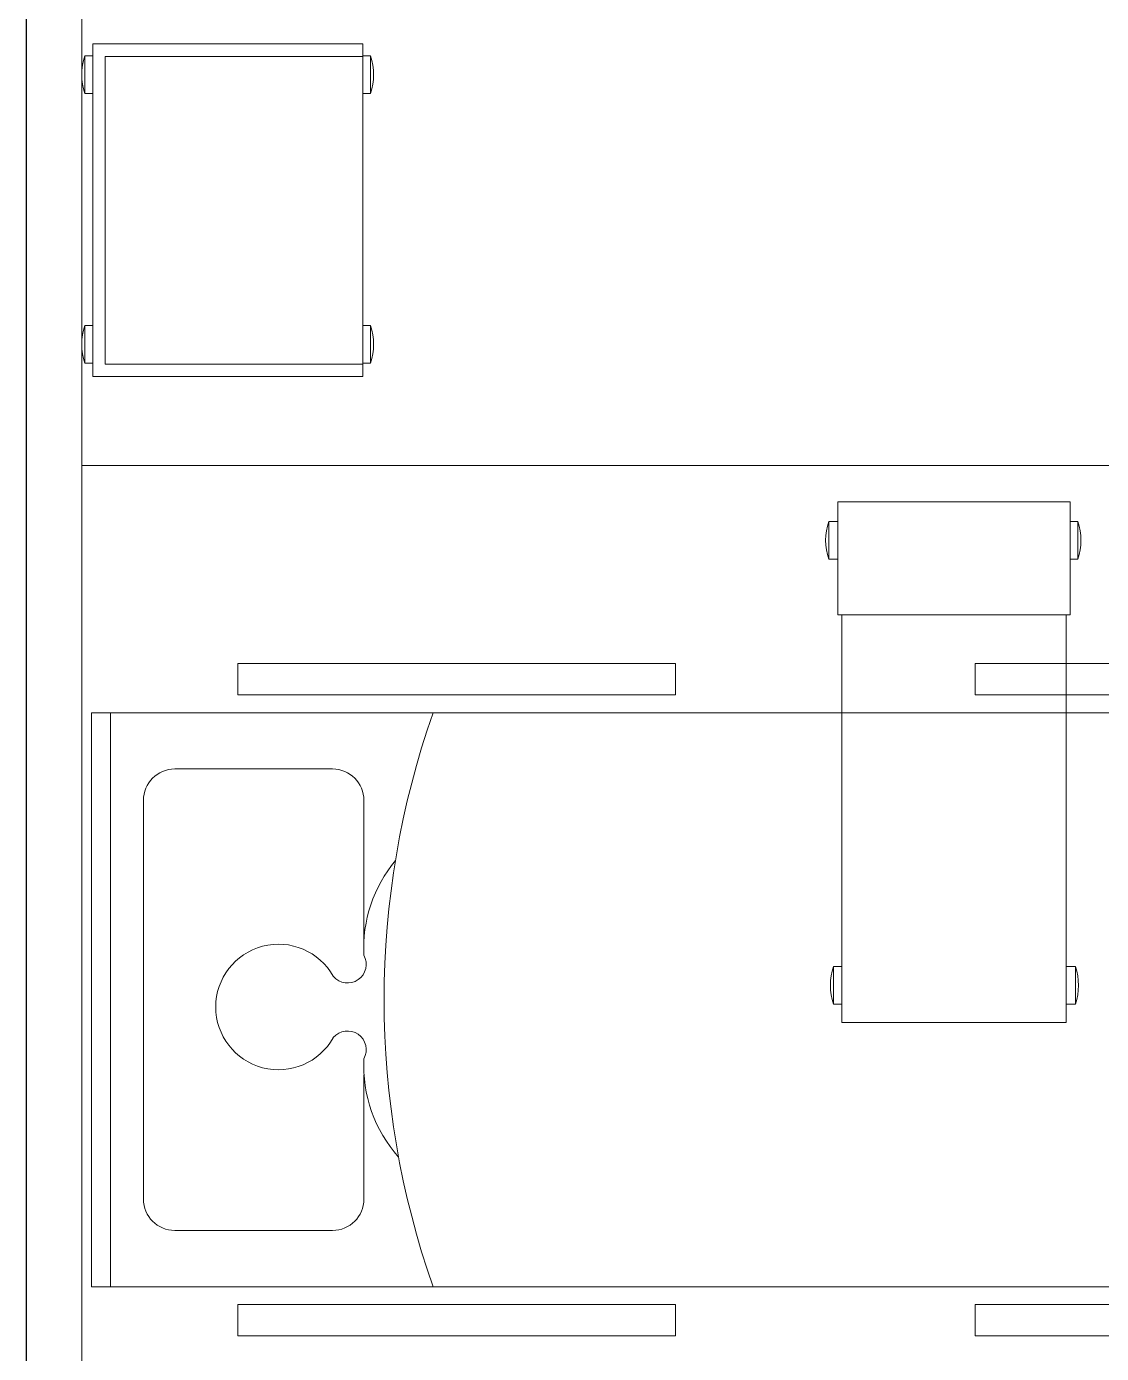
# Model space of a CAD drawing. Header units: metres. Extents: x -18745 to 220762, y -1579758 to -1356048.
# Drawn here: x 137163 to 138875, y -1439935 to -1437820 of the extents above; entities that cross this region are included whole.
import ezdxf

# ---------------------------------------------------------------- set-up
doc = ezdxf.new("R2010")
doc.units = ezdxf.units.M
doc.layers.get('0').update_dxf_attribs({"lineweight": 0})
doc.layers.add('A-100 - Copy$0$axes', color=8, linetype='Continuous')
for name, color, linetype, lineweight in [('A-100 - Copy$0$Medical Equipment and Furniture', 8, 'Continuous', 0), ('A-100 - Copy$0$Medical Equipment and Furniture1', 8, 'Continuous', 5), ('A-100 - Copy$0$Walls', 8, 'Continuous', 0)]:
    doc.layers.add(name, color=color, linetype=linetype, lineweight=lineweight)

# ---------------------------------------------------------------- blocks, each defined once
blk = doc.blocks.new('A-100 - Copy$0$HF10531-P')
at = {"layer": 'A-100 - Copy$0$Medical Equipment and Furniture1'}
for p, q in [((0.53, 0.43), (0, 0.43)), ((0, 0.43), (0, 0)), ((0.0791, 0.4424), (0.0191, 0.4424)), ((0.0191, 0.4424), (0.0191, 0.43)), ((0.0791, 0.4424), (0.0791, 0.43)), ((0.5086, 0.4424), (0.4486, 0.4424)), ((0.4486, 0.4424), (0.4486, 0.43)), ((0.5086, 0.4424), (0.5086, 0.43)), ((0.53, 0), (0.53, 0.43)), ((0.51, 0.41), (0.02, 0.41)), ((0.02, 0.41), (0.02, 0)), ((0.51, 0), (0.51, 0.41)), ((0, 0), (0.53, 0)), ((0.0191, -0.0124), (0.0191, 0)), ((0.0791, -0.0124), (0.0791, 0)), ((0.4486, -0.0124), (0.4486, 0)), ((0.5086, -0.0124), (0.5086, 0)), ((0.0791, -0.0124), (0.0191, -0.0124)), ((0.5086, -0.0124), (0.4486, -0.0124))]:
    blk.add_line(p, q, dxfattribs=at)
for points in [[(0.02, 0.41), (0.02, 0.41), (0.02, 0.41), (0.02, 0.41), (0.02, 0.41), (0.02, 0.41), (0.02, 0.41), (0.02, 0.41), (0.02, 0.41), (0.02, 0.41), (0.02, 0.41), (0.02, 0.41), (0.02, 0.41), (0.02, 0.41), (0.02, 0.41), (0.02, 0.41), (0.02, 0.41), (0.02, 0.41), (0.02, 0.41), (0.02, 0.41), (0.02, 0.41), (0.02, 0.41), (0.02, 0.41), (0.02, 0.41), (0.02, 0.41), (0.02, 0.41), (0.02, 0.41), (0.02, 0.41), (0.02, 0.41), (0.02, 0.41), (0.02, 0.41), (0.02, 0.41), (0.02, 0.41), (0.02, 0.41), (0.02, 0.41), (0.02, 0.41), (0.02, 0.41), (0.02, 0.41), (0.02, 0.41), (0.02, 0.41), (0.02, 0.41), (0.02, 0.41), (0.02, 0.41), (0.02, 0.41), (0.02, 0.41), (0.02, 0.41), (0.02, 0.41), (0.02, 0.41), (0.02, 0.41), (0.02, 0.41), (0.02, 0.41), (0.02, 0.41), (0.02, 0.41), (0.02, 0.41), (0.02, 0.41), (0.02, 0.41), (0.02, 0.41), (0.02, 0.41), (0.02, 0.41), (0.02, 0.41), (0.02, 0.41), (0.02, 0.41), (0.02, 0.41), (0.02, 0.41), (0.02, 0.41), (0.02, 0.41), (0.02, 0.41), (0.02, 0.41), (0.02, 0.41), (0.02, 0.41), (0.02, 0.41), (0.02, 0.41), (0.02, 0.41), (0.02, 0.41), (0.02, 0.41), (0.02, 0.41), (0.02, 0.41), (0.02, 0.41), (0.02, 0.41), (0.02, 0.41), (0.02, 0.41), (0.02, 0.41), (0.02, 0.41), (0.02, 0.41), (0.02, 0.41), (0.02, 0.41), (0.02, 0.41), (0.02, 0.41), (0.02, 0.41), (0.02, 0.41), (0.02, 0.41), (0.02, 0.41), (0.02, 0.41), (0.02, 0.41), (0.02, 0.41), (0.02, 0.41), (0.02, 0.41), (0.02, 0.41), (0.02, 0.41), (0.02, 0.41), (0.02, 0.41), (0.02, 0.41), (0.02, 0.41), (0.02, 0.41), (0.02, 0.41), (0.02, 0.41), (0.02, 0.41), (0.02, 0.41), (0.02, 0.41), (0.02, 0.41), (0.02, 0.41), (0.02, 0.41), (0.02, 0.41), (0.02, 0.41), (0.02, 0.41), (0.02, 0.41), (0.02, 0.41), (0.02, 0.41), (0.02, 0.41), (0.02, 0.41), (0.02, 0.41), (0.02, 0.41), (0.02, 0.41), (0.02, 0.41), (0.02, 0.41), (0.02, 0.41), (0.02, 0.41), (0.02, 0.41), (0.02, 0.41), (0.02, 0.41), (0.02, 0.41), (0.02, 0.41), (0.02, 0.41), (0.02, 0.41), (0.02, 0.41), (0.02, 0.41), (0.02, 0.41), (0.02, 0.41), (0.02, 0.41), (0.02, 0.41), (0.02, 0.41), (0.02, 0.41), (0.02, 0.41), (0.02, 0.41), (0.02, 0.41), (0.02, 0.41), (0.02, 0.41), (0.02, 0.41), (0.02, 0.41), (0.02, 0.41), (0.02, 0.41), (0.02, 0.41), (0.02, 0.41), (0.02, 0.41), (0.02, 0.41), (0.02, 0.41), (0.02, 0.41), (0.02, 0.41), (0.02, 0.41), (0.02, 0.41), (0.02, 0.41), (0.02, 0.41), (0.02, 0.41), (0.02, 0.41), (0.02, 0.41), (0.02, 0.41), (0.02, 0.41), (0.02, 0.41), (0.02, 0.41), (0.02, 0.41), (0.02, 0.41), (0.02, 0.41), (0.02, 0.41), (0.02, 0.41), (0.02, 0.41), (0.02, 0.41), (0.02, 0.41), (0.02, 0.41), (0.02, 0.41), (0.02, 0.41), (0.02, 0.41), (0.02, 0.41), (0.02, 0.41), (0.02, 0.41), (0.02, 0.41), (0.02, 0.41), (0.02, 0.41), (0.02, 0.41), (0.02, 0.41), (0.02, 0.41), (0.02, 0.41), (0.02, 0.41), (0.02, 0.41), (0.02, 0.41), (0.02, 0.41), (0.02, 0.41), (0.02, 0.41), (0.02, 0.41), (0.02, 0.41), (0.02, 0.41), (0.02, 0.41), (0.02, 0.41), (0.02, 0.41), (0.02, 0.41), (0.02, 0.41), (0.02, 0.41), (0.02, 0.41), (0.02, 0.41), (0.02, 0.41), (0.02, 0.41), (0.02, 0.41), (0.02, 0.41), (0.02, 0.41), (0.02, 0.41), (0.02, 0.41), (0.02, 0.41), (0.02, 0.41), (0.02, 0.41), (0.02, 0.41)], [(0.02, 0.41), (0.02, 0.41), (0.02, 0.41), (0.02, 0.41), (0.02, 0.41), (0.02, 0.41), (0.02, 0.41), (0.02, 0.41), (0.02, 0.41), (0.02, 0.41), (0.02, 0.41), (0.02, 0.41), (0.02, 0.41), (0.02, 0.41), (0.02, 0.41), (0.02, 0.41), (0.02, 0.41), (0.02, 0.41), (0.02, 0.41), (0.02, 0.41), (0.02, 0.41), (0.02, 0.41), (0.02, 0.41), (0.02, 0.41), (0.02, 0.41), (0.02, 0.41), (0.02, 0.41), (0.02, 0.41), (0.02, 0.41), (0.02, 0.41), (0.02, 0.41), (0.02, 0.41), (0.02, 0.41), (0.02, 0.41), (0.02, 0.41), (0.02, 0.41), (0.02, 0.41), (0.02, 0.41), (0.02, 0.41), (0.02, 0.41), (0.02, 0.41), (0.02, 0.41), (0.02, 0.41), (0.02, 0.41), (0.02, 0.41), (0.02, 0.41), (0.02, 0.41), (0.02, 0.41), (0.02, 0.41), (0.02, 0.41), (0.02, 0.41), (0.02, 0.41), (0.02, 0.41), (0.02, 0.41), (0.02, 0.41), (0.02, 0.41), (0.02, 0.41), (0.02, 0.41), (0.02, 0.41), (0.02, 0.41), (0.02, 0.41), (0.02, 0.41), (0.02, 0.41), (0.02, 0.41), (0.02, 0.41), (0.02, 0.41), (0.02, 0.41), (0.02, 0.41), (0.02, 0.41), (0.02, 0.41), (0.02, 0.41), (0.02, 0.41), (0.02, 0.41), (0.02, 0.41), (0.02, 0.41), (0.02, 0.41), (0.02, 0.41), (0.02, 0.41), (0.02, 0.41), (0.02, 0.41), (0.02, 0.41), (0.02, 0.41), (0.02, 0.41), (0.02, 0.41), (0.02, 0.41), (0.02, 0.41), (0.02, 0.41), (0.02, 0.41), (0.02, 0.41), (0.02, 0.41), (0.02, 0.41), (0.02, 0.41), (0.02, 0.41), (0.02, 0.41), (0.02, 0.41), (0.02, 0.41), (0.02, 0.41), (0.02, 0.41), (0.02, 0.41), (0.02, 0.41), (0.02, 0.41), (0.02, 0.41), (0.02, 0.41), (0.02, 0.41), (0.02, 0.41), (0.02, 0.41), (0.02, 0.41), (0.02, 0.41), (0.02, 0.41), (0.02, 0.41), (0.02, 0.41), (0.02, 0.41), (0.02, 0.41), (0.02, 0.41), (0.02, 0.41), (0.02, 0.41), (0.02, 0.41), (0.02, 0.41), (0.02, 0.41), (0.02, 0.41), (0.02, 0.41), (0.02, 0.41), (0.02, 0.41), (0.02, 0.41), (0.02, 0.41), (0.02, 0.41), (0.02, 0.41), (0.02, 0.41), (0.02, 0.41), (0.02, 0.41), (0.02, 0.41), (0.02, 0.41), (0.02, 0.41), (0.02, 0.41), (0.02, 0.41), (0.02, 0.41), (0.02, 0.41), (0.02, 0.41), (0.02, 0.41), (0.02, 0.41), (0.02, 0.41), (0.02, 0.41), (0.02, 0.41), (0.02, 0.41), (0.02, 0.41), (0.02, 0.41), (0.02, 0.41), (0.02, 0.41), (0.02, 0.41), (0.02, 0.41), (0.02, 0.41), (0.02, 0.41), (0.02, 0.41), (0.02, 0.41), (0.02, 0.41), (0.02, 0.41), (0.02, 0.41), (0.02, 0.41), (0.02, 0.41), (0.02, 0.41), (0.02, 0.41), (0.02, 0.41), (0.02, 0.41), (0.02, 0.41), (0.02, 0.41), (0.02, 0.41), (0.02, 0.41), (0.02, 0.41), (0.02, 0.41), (0.02, 0.41), (0.02, 0.41), (0.02, 0.41), (0.02, 0.41), (0.02, 0.41), (0.02, 0.41), (0.02, 0.41), (0.02, 0.41), (0.02, 0.41), (0.02, 0.41), (0.02, 0.41), (0.02, 0.41), (0.02, 0.41), (0.02, 0.41), (0.02, 0.41), (0.02, 0.41), (0.02, 0.41), (0.02, 0.41), (0.02, 0.41), (0.02, 0.41), (0.02, 0.41), (0.02, 0.41), (0.02, 0.41), (0.02, 0.41), (0.02, 0.41), (0.02, 0.41), (0.02, 0.41), (0.02, 0.41), (0.02, 0.41), (0.02, 0.41), (0.02, 0.41), (0.02, 0.41), (0.02, 0.41), (0.02, 0.41), (0.02, 0.41), (0.02, 0.41), (0.02, 0.41), (0.02, 0.41), (0.02, 0.41), (0.02, 0.41), (0.02, 0.41), (0.02, 0.41), (0.02, 0.41), (0.02, 0.41), (0.02, 0.41)], [(0.02, 0.41), (0.02, 0.41), (0.02, 0.41), (0.02, 0.41), (0.02, 0.41), (0.02, 0.41), (0.02, 0.41), (0.02, 0.41), (0.02, 0.41), (0.02, 0.41), (0.02, 0.41), (0.02, 0.41), (0.02, 0.41), (0.02, 0.41), (0.02, 0.41), (0.02, 0.41), (0.02, 0.41), (0.02, 0.41), (0.02, 0.41), (0.02, 0.41), (0.02, 0.41), (0.02, 0.41), (0.02, 0.41), (0.02, 0.41), (0.02, 0.41), (0.02, 0.41), (0.02, 0.41), (0.02, 0.41), (0.02, 0.41), (0.02, 0.41), (0.02, 0.41), (0.02, 0.41), (0.02, 0.41), (0.02, 0.41), (0.02, 0.41), (0.02, 0.41), (0.02, 0.41), (0.02, 0.41), (0.02, 0.41), (0.02, 0.41), (0.02, 0.41), (0.02, 0.41), (0.02, 0.41), (0.02, 0.41), (0.02, 0.41), (0.02, 0.41), (0.02, 0.41), (0.02, 0.41), (0.02, 0.41), (0.02, 0.41), (0.02, 0.41), (0.02, 0.41), (0.02, 0.41), (0.02, 0.41), (0.02, 0.41), (0.02, 0.41), (0.02, 0.41), (0.02, 0.41), (0.02, 0.41), (0.02, 0.41), (0.02, 0.41), (0.02, 0.41), (0.02, 0.41), (0.02, 0.41), (0.02, 0.41), (0.02, 0.41), (0.02, 0.41), (0.02, 0.41), (0.02, 0.41), (0.02, 0.41), (0.02, 0.41), (0.02, 0.41), (0.02, 0.41), (0.02, 0.41), (0.02, 0.41), (0.02, 0.41), (0.02, 0.41), (0.02, 0.41), (0.02, 0.41), (0.02, 0.41), (0.02, 0.41), (0.02, 0.41), (0.02, 0.41), (0.02, 0.41), (0.02, 0.41), (0.02, 0.41), (0.02, 0.41), (0.02, 0.41), (0.02, 0.41), (0.02, 0.41), (0.02, 0.41), (0.02, 0.41), (0.02, 0.41), (0.02, 0.41), (0.02, 0.41), (0.02, 0.41), (0.02, 0.41), (0.02, 0.41), (0.02, 0.41), (0.02, 0.41), (0.02, 0.41), (0.02, 0.41), (0.02, 0.41), (0.02, 0.41), (0.02, 0.41), (0.02, 0.41), (0.02, 0.41), (0.02, 0.41), (0.02, 0.41), (0.02, 0.41), (0.02, 0.41), (0.02, 0.41), (0.02, 0.41), (0.02, 0.41), (0.02, 0.41), (0.02, 0.41), (0.02, 0.41), (0.02, 0.41), (0.02, 0.41), (0.02, 0.41), (0.02, 0.41), (0.02, 0.41), (0.02, 0.41), (0.02, 0.41), (0.02, 0.41), (0.02, 0.41), (0.02, 0.41), (0.02, 0.41), (0.02, 0.41), (0.02, 0.41), (0.02, 0.41), (0.02, 0.41), (0.02, 0.41), (0.02, 0.41), (0.02, 0.41), (0.02, 0.41), (0.02, 0.41), (0.02, 0.41), (0.02, 0.41), (0.02, 0.41), (0.02, 0.41), (0.02, 0.41), (0.02, 0.41), (0.02, 0.41), (0.02, 0.41), (0.02, 0.41), (0.02, 0.41), (0.02, 0.41), (0.02, 0.41), (0.02, 0.41), (0.02, 0.41), (0.02, 0.41), (0.02, 0.41), (0.02, 0.41), (0.02, 0.41), (0.02, 0.41), (0.02, 0.41), (0.02, 0.41), (0.02, 0.41), (0.02, 0.41), (0.02, 0.41), (0.02, 0.41), (0.02, 0.41), (0.02, 0.41), (0.02, 0.41), (0.02, 0.41), (0.02, 0.41), (0.02, 0.41), (0.02, 0.41), (0.02, 0.41), (0.02, 0.41), (0.02, 0.41), (0.02, 0.41), (0.02, 0.41), (0.02, 0.41), (0.02, 0.41), (0.02, 0.41), (0.02, 0.41), (0.02, 0.41), (0.02, 0.41), (0.02, 0.41), (0.02, 0.41), (0.02, 0.41), (0.02, 0.41), (0.02, 0.41), (0.02, 0.41), (0.02, 0.41), (0.02, 0.41), (0.02, 0.41), (0.02, 0.41), (0.02, 0.41), (0.02, 0.41), (0.02, 0.41), (0.02, 0.41), (0.02, 0.41), (0.02, 0.41), (0.02, 0.41), (0.02, 0.41), (0.02, 0.41), (0.02, 0.41), (0.02, 0.41), (0.02, 0.41), (0.02, 0.41), (0.02, 0.41), (0.02, 0.41), (0.02, 0.41), (0.02, 0.41), (0.02, 0.41), (0.02, 0.41), (0.02, 0.41), (0.02, 0.41), (0.02, 0.41), (0.02, 0.41), (0.02, 0.41), (0.02, 0.41), (0.02, 0.41), (0.02, 0.41), (0.02, 0.41), (0.02, 0.41), (0.02, 0.41), (0.02, 0.41), (0.02, 0.41), (0.02, 0.41), (0.02, 0.41), (0.02, 0.41), (0.02, 0.41), (0.02, 0.41), (0.02, 0.41), (0.02, 0.41), (0.02, 0.41), (0.02, 0.41), (0.02, 0.41), (0.02, 0.41), (0.02, 0.41), (0.02, 0.41), (0.02, 0.41), (0.02, 0.41), (0.02, 0.41), (0.02, 0.41), (0.02, 0.41), (0.02, 0.41), (0.02, 0.41), (0.02, 0.41), (0.02, 0.41), (0.02, 0.41), (0.02, 0.41), (0.02, 0.41), (0.02, 0.41), (0.02, 0.41), (0.02, 0.41), (0.02, 0.41), (0.02, 0.41), (0.02, 0.41), (0.02, 0.41), (0.02, 0.41), (0.02, 0.41), (0.02, 0.41), (0.02, 0.41), (0.02, 0.41), (0.02, 0.41), (0.02, 0.41), (0.02, 0.41), (0.02, 0.41), (0.02, 0.41), (0.02, 0.41), (0.02, 0.41), (0.02, 0.41), (0.02, 0.41), (0.02, 0.41), (0.02, 0.41), (0.02, 0.41), (0.02, 0.41), (0.02, 0.41), (0.02, 0.41), (0.02, 0.41), (0.02, 0.41), (0.02, 0.41)]]:
    blk.add_lwpolyline(points, close=True, dxfattribs=at)
for points in [[(0.02, 0.41), (0.02, 0.41), (0.02, 0.41), (0.02, 0.41), (0.02, 0.41), (0.02, 0.41), (0.02, 0.41), (0.02, 0.41)], [(0.02, 0.41), (0.02, 0.41), (0.02, 0.41), (0.02, 0.41), (0.02, 0.41), (0.02, 0.41), (0.02, 0.41), (0.02, 0.41), (0.02, 0.41), (0.02, 0.41), (0.02, 0.41), (0.02, 0.41), (0.02, 0.41), (0.02, 0.41), (0.02, 0.41), (0.02, 0.41), (0.02, 0.41), (0.02, 0.41), (0.02, 0.41), (0.02, 0.41), (0.02, 0.41), (0.02, 0.41), (0.02, 0.41), (0.02, 0.41), (0.02, 0.41), (0.02, 0.41), (0.02, 0.41), (0.02, 0.41), (0.02, 0.41), (0.02, 0.41), (0.02, 0.41), (0.02, 0.41), (0.02, 0.41), (0.02, 0.41), (0.02, 0.41), (0.02, 0.41), (0.02, 0.41), (0.02, 0.41), (0.02, 0.41), (0.02, 0.41), (0.02, 0.41), (0.02, 0.41), (0.02, 0.41), (0.02, 0.41), (0.02, 0.41), (0.02, 0.41), (0.02, 0.41), (0.02, 0.41), (0.02, 0.41), (0.02, 0.41), (0.02, 0.41), (0.02, 0.41), (0.02, 0.41), (0.02, 0.41), (0.02, 0.41), (0.02, 0.41), (0.02, 0.41), (0.02, 0.41), (0.02, 0.41), (0.02, 0.41), (0.02, 0.41), (0.02, 0.41), (0.02, 0.41), (0.02, 0.41), (0.02, 0.41), (0.02, 0.41), (0.02, 0.41), (0.02, 0.41), (0.02, 0.41), (0.02, 0.41), (0.02, 0.41), (0.02, 0.41), (0.02, 0.41), (0.02, 0.41), (0.02, 0.41), (0.02, 0.41), (0.02, 0.41), (0.02, 0.41), (0.02, 0.41), (0.02, 0.41), (0.02, 0.41), (0.02, 0.41), (0.02, 0.41), (0.02, 0.41), (0.02, 0.41), (0.02, 0.41), (0.02, 0.41), (0.02, 0.41), (0.02, 0.41), (0.02, 0.41), (0.02, 0.41), (0.02, 0.41), (0.02, 0.41), (0.02, 0.41), (0.02, 0.41), (0.02, 0.41), (0.02, 0.41), (0.02, 0.41), (0.02, 0.41), (0.02, 0.41), (0.02, 0.41), (0.02, 0.41), (0.02, 0.41), (0.02, 0.41), (0.02, 0.41), (0.02, 0.41), (0.02, 0.41), (0.02, 0.41), (0.02, 0.41), (0.02, 0.41), (0.02, 0.41)], [(0.02, 0.41), (0.02, 0.41), (0.02, 0.41), (0.02, 0.41), (0.02, 0.41), (0.02, 0.41), (0.02, 0.41), (0.02, 0.41), (0.02, 0.41), (0.02, 0.41), (0.02, 0.41), (0.02, 0.41), (0.02, 0.41), (0.02, 0.41), (0.02, 0.41), (0.02, 0.41), (0.02, 0.41)], [(0.02, 0.41), (0.02, 0.41), (0.02, 0.41), (0.02, 0.41), (0.02, 0.41), (0.02, 0.41), (0.02, 0.41)], [(0.02, 0.41), (0.02, 0.41), (0.02, 0.41), (0.02, 0.41), (0.02, 0.41), (0.02, 0.41), (0.02, 0.41), (0.02, 0.41), (0.02, 0.41), (0.02, 0.41), (0.02, 0.41), (0.02, 0.41)], [(0.02, 0.41), (0.02, 0.41), (0.02, 0.41), (0.02, 0.41), (0.02, 0.41), (0.02, 0.41), (0.02, 0.41), (0.02, 0.41), (0.02, 0.41), (0.02, 0.41), (0.02, 0.41), (0.02, 0.41), (0.02, 0.41), (0.02, 0.41), (0.02, 0.41), (0.02, 0.41), (0.02, 0.41), (0.02, 0.41), (0.02, 0.41), (0.02, 0.41), (0.02, 0.41), (0.02, 0.41), (0.02, 0.41), (0.02, 0.41), (0.02, 0.41), (0.02, 0.41), (0.02, 0.41), (0.02, 0.41), (0.02, 0.41), (0.02, 0.41), (0.02, 0.41), (0.02, 0.41), (0.02, 0.41), (0.02, 0.41), (0.02, 0.41), (0.02, 0.41), (0.02, 0.41), (0.02, 0.41), (0.02, 0.41), (0.02, 0.41), (0.02, 0.41), (0.02, 0.41), (0.02, 0.41), (0.02, 0.41), (0.02, 0.41), (0.02, 0.41), (0.02, 0.41), (0.02, 0.41), (0.02, 0.41), (0.02, 0.41), (0.02, 0.41), (0.02, 0.41), (0.02, 0.41), (0.02, 0.41), (0.02, 0.41), (0.02, 0.41), (0.02, 0.41), (0.02, 0.41), (0.02, 0.41), (0.02, 0.41), (0.02, 0.41), (0.02, 0.41), (0.02, 0.41), (0.02, 0.41), (0.02, 0.41), (0.02, 0.41), (0.02, 0.41), (0.02, 0.41), (0.02, 0.41), (0.02, 0.41), (0.02, 0.41), (0.02, 0.41), (0.02, 0.41), (0.02, 0.41), (0.02, 0.41), (0.02, 0.41), (0.02, 0.41), (0.02, 0.41), (0.02, 0.41), (0.02, 0.41), (0.02, 0.41), (0.02, 0.41), (0.02, 0.41), (0.02, 0.41), (0.02, 0.41), (0.02, 0.41), (0.02, 0.41), (0.02, 0.41), (0.02, 0.41)], [(0.02, 0.41), (0.02, 0.41), (0.02, 0.41), (0.02, 0.41), (0.02, 0.41), (0.02, 0.41), (0.02, 0.41), (0.02, 0.41), (0.02, 0.41), (0.02, 0.41), (0.02, 0.41), (0.02, 0.41), (0.02, 0.41), (0.02, 0.41), (0.02, 0.41), (0.02, 0.41), (0.02, 0.41), (0.02, 0.41), (0.02, 0.41), (0.02, 0.41), (0.02, 0.41), (0.02, 0.41), (0.02, 0.41), (0.02, 0.41), (0.02, 0.41), (0.02, 0.41), (0.02, 0.41), (0.02, 0.41), (0.02, 0.41), (0.02, 0.41), (0.02, 0.41), (0.02, 0.41), (0.02, 0.41), (0.02, 0.41), (0.02, 0.41), (0.02, 0.41), (0.02, 0.41), (0.02, 0.41), (0.02, 0.41), (0.02, 0.41), (0.02, 0.41), (0.02, 0.41), (0.02, 0.41), (0.02, 0.41), (0.02, 0.41), (0.02, 0.41), (0.02, 0.41), (0.02, 0.41), (0.02, 0.41), (0.02, 0.41), (0.02, 0.41), (0.02, 0.41), (0.02, 0.41), (0.02, 0.41)], [(0.02, 0.41), (0.02, 0.41), (0.02, 0.41), (0.02, 0.41), (0.02, 0.41), (0.02, 0.41), (0.02, 0.41), (0.02, 0.41), (0.02, 0.41), (0.02, 0.41)], [(0.02, 0.41), (0.02, 0.41), (0.02, 0.41), (0.02, 0.41), (0.02, 0.41), (0.02, 0.41), (0.02, 0.41), (0.02, 0.41), (0.02, 0.41), (0.02, 0.41)], [(0.02, 0.41), (0.02, 0.41), (0.02, 0.41), (0.02, 0.41), (0.02, 0.41), (0.02, 0.41), (0.02, 0.41), (0.02, 0.41), (0.02, 0.41), (0.02, 0.41), (0.02, 0.41), (0.02, 0.41), (0.02, 0.41), (0.02, 0.41), (0.02, 0.41)], [(0.02, 0.41), (0.02, 0.41), (0.02, 0.41), (0.02, 0.41), (0.02, 0.41), (0.02, 0.41), (0.02, 0.41), (0.02, 0.41), (0.02, 0.41), (0.02, 0.41)], [(0.02, 0.41), (0.02, 0.41), (0.02, 0.41), (0.02, 0.41), (0.02, 0.41), (0.02, 0.41), (0.02, 0.41)], [(0.02, 0.41), (0.02, 0.41), (0.02, 0.41), (0.02, 0.41), (0.02, 0.41), (0.02, 0.41), (0.02, 0.41), (0.02, 0.41), (0.02, 0.41), (0.02, 0.41)], [(0.02, 0.41), (0.02, 0.41), (0.02, 0.41), (0.02, 0.41), (0.02, 0.41), (0.02, 0.41), (0.02, 0.41), (0.02, 0.41), (0.02, 0.41), (0.02, 0.41), (0.02, 0.41), (0.02, 0.41), (0.02, 0.41), (0.02, 0.41), (0.02, 0.41), (0.02, 0.41), (0.02, 0.41), (0.02, 0.41)], [(0.02, 0.41), (0.02, 0.41), (0.02, 0.41), (0.02, 0.41), (0.02, 0.41), (0.02, 0.41), (0.02, 0.41), (0.02, 0.41), (0.02, 0.41)]]:
    blk.add_lwpolyline(points, dxfattribs=at)
for centre, start, end in [((0.0491, 0.3549), 71.0754, 108.9246), ((0.4786, 0.3549), 71.0754, 108.9246), ((0.0491, 0.0751), 251.0754, 288.9246), ((0.4786, 0.0751), 251.0754, 288.9246)]:
    blk.add_arc(centre, 0.0925, start, end, dxfattribs=at)
blk = doc.blocks.new('A-100 - Copy$0$Hospital Bed')
at = {"layer": 'A-100 - Copy$0$Medical Equipment and Furniture1'}
for p, q in [((38.338, -101.6315, 0), (38.338, -101.6815, 0)), ((38.338, -101.6315, 0), (39.0347, -101.6315, 0)), ((39.0347, -101.6315, 0), (39.0347, -101.6815, 0)), ((39.5123, -101.6315, 0), (40.209, -101.6315, 0)), ((39.5123, -101.6315, 0), (39.5123, -101.6815, 0)), ((40.209, -101.6315, 0), (40.209, -101.6815, 0)), ((38.338, -101.6815, 0), (39.0347, -101.6815, 0)), ((39.5123, -101.6815, 0), (40.209, -101.6815, 0)), ((38.105, -102.6245, 0), (38.105, -101.7101, 0)), ((38.105, -101.7101, 0), (40.4164, -101.7101, 0)), ((38.135, -102.6245, 0), (38.135, -101.7101, 0)), ((40.3864, -101.7101, 0), (40.3864, -102.6245, 0)), ((40.4164, -101.7101, 0), (40.4164, -102.6245, 0)), ((38.2374, -101.7997, 0), (38.4887, -101.7997, 0)), ((38.1874, -102.485, 0), (38.1874, -101.8497, 0)), ((38.5387, -102.0476, 0), (38.5387, -101.8497, 0)), ((38.5387, -102.485, 0), (38.5387, -102.264, 0)), ((38.4887, -102.535, 0), (38.2374, -102.535, 0)), ((40.4164, -102.6245, 0), (38.105, -102.6245, 0)), ((38.338, -102.6532, 0), (38.338, -102.7032, 0)), ((39.0347, -102.6532, 0), (38.338, -102.6532, 0)), ((39.0347, -102.6532, 0), (39.0347, -102.7032, 0)), ((40.209, -102.6532, 0), (39.5123, -102.6532, 0)), ((39.5123, -102.6532, 0), (39.5123, -102.7032, 0)), ((40.209, -102.6532, 0), (40.209, -102.7032, 0)), ((39.0347, -102.7032, 0), (38.338, -102.7032, 0)), ((40.209, -102.7032, 0), (39.5123, -102.7032, 0))]:
    blk.add_line(p, q, dxfattribs=at)
at = {"layer": 'A-100 - Copy$0$Medical Equipment and Furniture1', "elevation": 0}
for points in [[(38.6489, -102.6245), (38.6489, -102.6245), (38.6489, -102.6245), (38.6489, -102.6245), (38.6489, -102.6245), (38.6489, -102.6245), (38.6489, -102.6245), (38.6489, -102.6245), (38.6489, -102.6245), (38.6489, -102.6245), (38.6489, -102.6245), (38.6489, -102.6245), (38.6489, -102.6245), (38.6489, -102.6245), (38.6489, -102.6245), (38.6489, -102.6245), (38.6489, -102.6245), (38.6489, -102.6245), (38.6489, -102.6245), (38.6489, -102.6245), (38.6489, -102.6245), (38.6489, -102.6245), (38.6489, -102.6245), (38.6489, -102.6245), (38.6489, -102.6245), (38.6489, -102.6245), (38.6489, -102.6245), (38.6489, -102.6245), (38.6489, -102.6245), (38.6489, -102.6245), (38.6489, -102.6245), (38.6489, -102.6245), (38.6489, -102.6245), (38.6489, -102.6245), (38.6489, -102.6245), (38.6489, -102.6245), (38.6489, -102.6245), (38.6489, -102.6245), (38.6489, -102.6245), (38.6489, -102.6245), (38.6489, -102.6245), (38.6489, -102.6245), (38.6489, -102.6245), (38.6489, -102.6245), (38.6489, -102.6245), (38.6489, -102.6245), (38.6489, -102.6245), (38.6489, -102.6245), (38.6489, -102.6245), (38.6489, -102.6245), (38.6489, -102.6245), (38.6489, -102.6245), (38.6489, -102.6245), (38.6489, -102.6245), (38.6489, -102.6245), (38.6489, -102.6245), (38.6489, -102.6245), (38.6489, -102.6245), (38.6489, -102.6245), (38.6489, -102.6245), (38.6489, -102.6245), (38.6489, -102.6245), (38.6489, -102.6245), (38.6489, -102.6245), (38.6489, -102.6245), (38.6489, -102.6245), (38.6489, -102.6245), (38.6489, -102.6245), (38.6489, -102.6245), (38.6489, -102.6245), (38.6489, -102.6245), (38.6489, -102.6245), (38.6489, -102.6245), (38.6489, -102.6245), (38.6489, -102.6245), (38.6489, -102.6245), (38.6489, -102.6245), (38.6489, -102.6245), (38.6489, -102.6245), (38.6489, -102.6245), (38.6489, -102.6245), (38.6489, -102.6245), (38.6489, -102.6245), (38.6489, -102.6245), (38.6489, -102.6245), (38.6489, -102.6245), (38.6489, -102.6245), (38.6489, -102.6245), (38.6489, -102.6245), (38.6489, -102.6245), (38.6489, -102.6245), (38.6489, -102.6245), (38.6489, -102.6245), (38.6489, -102.6245), (38.6489, -102.6245), (38.6489, -102.6245), (38.6489, -102.6245), (38.6489, -102.6245), (38.6489, -102.6245), (38.6489, -102.6245), (38.6489, -102.6245), (38.6489, -102.6245), (38.6489, -102.6245), (38.6489, -102.6245), (38.6489, -102.6245), (38.6489, -102.6245), (38.6489, -102.6245), (38.6489, -102.6245), (38.6489, -102.6245), (38.6489, -102.6245), (38.6489, -102.6245), (38.6489, -102.6245), (38.6489, -102.6245), (38.6489, -102.6245), (38.6489, -102.6245), (38.6489, -102.6245), (38.6489, -102.6245), (38.6489, -102.6245), (38.6489, -102.6245), (38.6489, -102.6245), (38.6489, -102.6245), (38.6489, -102.6245), (38.6489, -102.6245), (38.6489, -102.6245), (38.6489, -102.6245), (38.6489, -102.6245), (38.6489, -102.6245), (38.6489, -102.6245), (38.6489, -102.6245), (38.6489, -102.6245), (38.6489, -102.6245), (38.6489, -102.6245), (38.6489, -102.6245), (38.6489, -102.6245), (38.6489, -102.6245), (38.6489, -102.6245), (38.6489, -102.6245), (38.6489, -102.6245), (38.6489, -102.6245), (38.6489, -102.6245), (38.6489, -102.6245), (38.6489, -102.6245), (38.6489, -102.6245), (38.6489, -102.6245), (38.6489, -102.6245), (38.6489, -102.6245), (38.6489, -102.6245), (38.6489, -102.6245), (38.6489, -102.6245), (38.6489, -102.6245), (38.6489, -102.6245), (38.6489, -102.6245), (38.6489, -102.6245), (38.6489, -102.6245), (38.6489, -102.6245), (38.6489, -102.6245), (38.6489, -102.6245), (38.6489, -102.6245), (38.6489, -102.6245), (38.6489, -102.6245), (38.6489, -102.6245), (38.6489, -102.6245), (38.6489, -102.6245), (38.6489, -102.6245), (38.6489, -102.6245), (38.6489, -102.6245), (38.6489, -102.6245), (38.6489, -102.6245), (38.6489, -102.6245), (38.6489, -102.6245), (38.6489, -102.6245), (38.6489, -102.6245), (38.6489, -102.6245), (38.6489, -102.6245), (38.6489, -102.6245), (38.6489, -102.6245), (38.6489, -102.6245), (38.6489, -102.6245), (38.6489, -102.6245), (38.6489, -102.6245), (38.6489, -102.6245), (38.6489, -102.6245), (38.6489, -102.6245), (38.6489, -102.6245), (38.6489, -102.6245), (38.6489, -102.6245), (38.6489, -102.6245), (38.6489, -102.6245), (38.6489, -102.6245), (38.6489, -102.6245), (38.6489, -102.6245), (38.6489, -102.6245), (38.6489, -102.6245), (38.6489, -102.6245), (38.6489, -102.6245), (38.6489, -102.6245), (38.6489, -102.6245), (38.6489, -102.6245), (38.6489, -102.6245), (38.6489, -102.6245), (38.6489, -102.6245), (38.6489, -102.6245), (38.6489, -102.6245), (38.6489, -102.6245), (38.6489, -102.6245), (38.6489, -102.6245), (38.6489, -102.6245), (38.6489, -102.6245), (38.6489, -102.6245), (38.6489, -102.6245), (38.6489, -102.6245), (38.6489, -102.6245), (38.6489, -102.6245), (38.6489, -102.6245), (38.6489, -102.6245), (38.6489, -102.6245), (38.6489, -102.6245), (38.6489, -102.6245), (38.6489, -102.6245)], [(38.6489, -102.6245), (38.6489, -102.6245), (38.6489, -102.6245), (38.6489, -102.6245), (38.6489, -102.6245), (38.6489, -102.6245), (38.6489, -102.6245), (38.6489, -102.6245), (38.6489, -102.6245), (38.6489, -102.6245), (38.6489, -102.6245), (38.6489, -102.6245), (38.6489, -102.6245), (38.6489, -102.6245), (38.6489, -102.6245), (38.6489, -102.6245), (38.6489, -102.6245), (38.6489, -102.6245), (38.6489, -102.6245), (38.6489, -102.6245), (38.6489, -102.6245), (38.6489, -102.6245), (38.6489, -102.6245), (38.6489, -102.6245), (38.6489, -102.6245), (38.6489, -102.6245), (38.6489, -102.6245), (38.6489, -102.6245), (38.6489, -102.6245), (38.6489, -102.6245), (38.6489, -102.6245), (38.6489, -102.6245), (38.6489, -102.6245), (38.6489, -102.6245), (38.6489, -102.6245), (38.6489, -102.6245), (38.6489, -102.6245), (38.6489, -102.6245), (38.6489, -102.6245), (38.6489, -102.6245), (38.6489, -102.6245), (38.6489, -102.6245), (38.6489, -102.6245), (38.6489, -102.6245), (38.6489, -102.6245), (38.6489, -102.6245), (38.6489, -102.6245), (38.6489, -102.6245), (38.6489, -102.6245), (38.6489, -102.6245), (38.6489, -102.6245), (38.6489, -102.6245), (38.6489, -102.6245), (38.6489, -102.6245), (38.6489, -102.6245), (38.6489, -102.6245), (38.6489, -102.6245), (38.6489, -102.6245), (38.6489, -102.6245), (38.6489, -102.6245), (38.6489, -102.6245), (38.6489, -102.6245), (38.6489, -102.6245), (38.6489, -102.6245), (38.6489, -102.6245), (38.6489, -102.6245), (38.6489, -102.6245), (38.6489, -102.6245), (38.6489, -102.6245), (38.6489, -102.6245), (38.6489, -102.6245), (38.6489, -102.6245), (38.6489, -102.6245), (38.6489, -102.6245), (38.6489, -102.6245), (38.6489, -102.6245), (38.6489, -102.6245), (38.6489, -102.6245), (38.6489, -102.6245), (38.6489, -102.6245), (38.6489, -102.6245), (38.6489, -102.6245), (38.6489, -102.6245), (38.6489, -102.6245), (38.6489, -102.6245), (38.6489, -102.6245), (38.6489, -102.6245), (38.6489, -102.6245), (38.6489, -102.6245), (38.6489, -102.6245), (38.6489, -102.6245), (38.6489, -102.6245), (38.6489, -102.6245), (38.6489, -102.6245), (38.6489, -102.6245), (38.6489, -102.6245), (38.6489, -102.6245), (38.6489, -102.6245), (38.6489, -102.6245), (38.6489, -102.6245), (38.6489, -102.6245), (38.6489, -102.6245), (38.6489, -102.6245), (38.6489, -102.6245), (38.6489, -102.6245), (38.6489, -102.6245), (38.6489, -102.6245), (38.6489, -102.6245), (38.6489, -102.6245), (38.6489, -102.6245), (38.6489, -102.6245), (38.6489, -102.6245), (38.6489, -102.6245), (38.6489, -102.6245), (38.6489, -102.6245), (38.6489, -102.6245), (38.6489, -102.6245), (38.6489, -102.6245), (38.6489, -102.6245), (38.6489, -102.6245), (38.6489, -102.6245), (38.6489, -102.6245), (38.6489, -102.6245), (38.6489, -102.6245), (38.6489, -102.6245), (38.6489, -102.6245), (38.6489, -102.6245), (38.6489, -102.6245), (38.6489, -102.6245), (38.6489, -102.6245), (38.6489, -102.6245), (38.6489, -102.6245), (38.6489, -102.6245), (38.6489, -102.6245), (38.6489, -102.6245), (38.6489, -102.6245), (38.6489, -102.6245), (38.6489, -102.6245), (38.6489, -102.6245), (38.6489, -102.6245), (38.6489, -102.6245), (38.6489, -102.6245), (38.6489, -102.6245), (38.6489, -102.6245), (38.6489, -102.6245), (38.6489, -102.6245), (38.6489, -102.6245), (38.6489, -102.6245), (38.6489, -102.6245), (38.6489, -102.6245), (38.6489, -102.6245), (38.6489, -102.6245), (38.6489, -102.6245), (38.6489, -102.6245), (38.6489, -102.6245), (38.6489, -102.6245), (38.6489, -102.6245), (38.6489, -102.6245), (38.6489, -102.6245), (38.6489, -102.6245), (38.6489, -102.6245), (38.6489, -102.6245), (38.6489, -102.6245), (38.6489, -102.6245), (38.6489, -102.6245), (38.6489, -102.6245), (38.6489, -102.6245), (38.6489, -102.6245), (38.6489, -102.6245), (38.6489, -102.6245), (38.6489, -102.6245), (38.6489, -102.6245), (38.6489, -102.6245), (38.6489, -102.6245), (38.6489, -102.6245), (38.6489, -102.6245), (38.6489, -102.6245), (38.6489, -102.6245), (38.6489, -102.6245), (38.6489, -102.6245), (38.6489, -102.6245), (38.6489, -102.6245), (38.6489, -102.6245), (38.6489, -102.6245), (38.6489, -102.6245), (38.6489, -102.6245), (38.6489, -102.6245), (38.6489, -102.6245), (38.6489, -102.6245), (38.6489, -102.6245), (38.6489, -102.6245), (38.6489, -102.6245), (38.6489, -102.6245), (38.6489, -102.6245), (38.6489, -102.6245), (38.6489, -102.6245), (38.6489, -102.6245), (38.6489, -102.6245), (38.6489, -102.6245), (38.6489, -102.6245), (38.6489, -102.6245), (38.6489, -102.6245), (38.6489, -102.6245), (38.6489, -102.6245), (38.6489, -102.6245), (38.6489, -102.6245), (38.6489, -102.6245), (38.6489, -102.6245), (38.6489, -102.6245), (38.6489, -102.6245), (38.6489, -102.6245), (38.6489, -102.6245), (38.6489, -102.6245), (38.6489, -102.6245)], [(38.6489, -102.6245), (38.6489, -102.6245), (38.6489, -102.6245), (38.6489, -102.6245), (38.6489, -102.6245), (38.6489, -102.6245), (38.6489, -102.6245), (38.6489, -102.6245), (38.6489, -102.6245), (38.6489, -102.6245), (38.6489, -102.6245), (38.6489, -102.6245), (38.6489, -102.6245), (38.6489, -102.6245), (38.6489, -102.6245), (38.6489, -102.6245), (38.6489, -102.6245), (38.6489, -102.6245), (38.6489, -102.6245), (38.6489, -102.6245), (38.6489, -102.6245), (38.6489, -102.6245), (38.6489, -102.6245), (38.6489, -102.6245), (38.6489, -102.6245), (38.6489, -102.6245), (38.6489, -102.6245), (38.6489, -102.6245), (38.6489, -102.6245), (38.6489, -102.6245), (38.6489, -102.6245), (38.6489, -102.6245), (38.6489, -102.6245), (38.6489, -102.6245), (38.6489, -102.6245), (38.6489, -102.6245), (38.6489, -102.6245), (38.6489, -102.6245), (38.6489, -102.6245), (38.6489, -102.6245), (38.6489, -102.6245), (38.6489, -102.6245), (38.6489, -102.6245), (38.6489, -102.6245), (38.6489, -102.6245), (38.6489, -102.6245), (38.6489, -102.6245), (38.6489, -102.6245), (38.6489, -102.6245), (38.6489, -102.6245), (38.6489, -102.6245), (38.6489, -102.6245), (38.6489, -102.6245), (38.6489, -102.6245), (38.6489, -102.6245), (38.6489, -102.6245), (38.6489, -102.6245), (38.6489, -102.6245), (38.6489, -102.6245), (38.6489, -102.6245), (38.6489, -102.6245), (38.6489, -102.6245), (38.6489, -102.6245), (38.6489, -102.6245), (38.6489, -102.6245), (38.6489, -102.6245), (38.6489, -102.6245), (38.6489, -102.6245), (38.6489, -102.6245), (38.6489, -102.6245), (38.6489, -102.6245), (38.6489, -102.6245), (38.6489, -102.6245), (38.6489, -102.6245), (38.6489, -102.6245), (38.6489, -102.6245), (38.6489, -102.6245), (38.6489, -102.6245), (38.6489, -102.6245), (38.6489, -102.6245), (38.6489, -102.6245), (38.6489, -102.6245), (38.6489, -102.6245), (38.6489, -102.6245), (38.6489, -102.6245), (38.6489, -102.6245), (38.6489, -102.6245), (38.6489, -102.6245), (38.6489, -102.6245), (38.6489, -102.6245), (38.6489, -102.6245), (38.6489, -102.6245), (38.6489, -102.6245), (38.6489, -102.6245), (38.6489, -102.6245), (38.6489, -102.6245), (38.6489, -102.6245), (38.6489, -102.6245), (38.6489, -102.6245), (38.6489, -102.6245), (38.6489, -102.6245), (38.6489, -102.6245), (38.6489, -102.6245), (38.6489, -102.6245), (38.6489, -102.6245), (38.6489, -102.6245), (38.6489, -102.6245), (38.6489, -102.6245), (38.6489, -102.6245), (38.6489, -102.6245), (38.6489, -102.6245), (38.6489, -102.6245), (38.6489, -102.6245), (38.6489, -102.6245), (38.6489, -102.6245), (38.6489, -102.6245), (38.6489, -102.6245), (38.6489, -102.6245), (38.6489, -102.6245), (38.6489, -102.6245), (38.6489, -102.6245), (38.6489, -102.6245), (38.6489, -102.6245), (38.6489, -102.6245), (38.6489, -102.6245), (38.6489, -102.6245), (38.6489, -102.6245), (38.6489, -102.6245), (38.6489, -102.6245), (38.6489, -102.6245), (38.6489, -102.6245), (38.6489, -102.6245), (38.6489, -102.6245), (38.6489, -102.6245), (38.6489, -102.6245), (38.6489, -102.6245), (38.6489, -102.6245), (38.6489, -102.6245), (38.6489, -102.6245), (38.6489, -102.6245), (38.6489, -102.6245), (38.6489, -102.6245), (38.6489, -102.6245), (38.6489, -102.6245), (38.6489, -102.6245), (38.6489, -102.6245), (38.6489, -102.6245), (38.6489, -102.6245), (38.6489, -102.6245), (38.6489, -102.6245), (38.6489, -102.6245), (38.6489, -102.6245), (38.6489, -102.6245), (38.6489, -102.6245), (38.6489, -102.6245), (38.6489, -102.6245), (38.6489, -102.6245), (38.6489, -102.6245), (38.6489, -102.6245), (38.6489, -102.6245), (38.6489, -102.6245), (38.6489, -102.6245), (38.6489, -102.6245), (38.6489, -102.6245), (38.6489, -102.6245), (38.6489, -102.6245), (38.6489, -102.6245), (38.6489, -102.6245), (38.6489, -102.6245), (38.6489, -102.6245), (38.6489, -102.6245), (38.6489, -102.6245), (38.6489, -102.6245), (38.6489, -102.6245), (38.6489, -102.6245), (38.6489, -102.6245), (38.6489, -102.6245), (38.6489, -102.6245), (38.6489, -102.6245), (38.6489, -102.6245), (38.6489, -102.6245), (38.6489, -102.6245), (38.6489, -102.6245), (38.6489, -102.6245), (38.6489, -102.6245), (38.6489, -102.6245), (38.6489, -102.6245), (38.6489, -102.6245), (38.6489, -102.6245), (38.6489, -102.6245), (38.6489, -102.6245), (38.6489, -102.6245), (38.6489, -102.6245), (38.6489, -102.6245), (38.6489, -102.6245), (38.6489, -102.6245), (38.6489, -102.6245), (38.6489, -102.6245), (38.6489, -102.6245), (38.6489, -102.6245), (38.6489, -102.6245), (38.6489, -102.6245), (38.6489, -102.6245), (38.6489, -102.6245), (38.6489, -102.6245), (38.6489, -102.6245), (38.6489, -102.6245), (38.6489, -102.6245), (38.6489, -102.6245), (38.6489, -102.6245), (38.6489, -102.6245), (38.6489, -102.6245), (38.6489, -102.6245), (38.6489, -102.6245), (38.6489, -102.6245), (38.6489, -102.6245), (38.6489, -102.6245), (38.6489, -102.6245), (38.6489, -102.6245), (38.6489, -102.6245), (38.6489, -102.6245), (38.6489, -102.6245), (38.6489, -102.6245), (38.6489, -102.6245), (38.6489, -102.6245), (38.6489, -102.6245), (38.6489, -102.6245), (38.6489, -102.6245), (38.6489, -102.6245), (38.6489, -102.6245), (38.6489, -102.6245), (38.6489, -102.6245), (38.6489, -102.6245), (38.6489, -102.6245), (38.6489, -102.6245), (38.6489, -102.6245), (38.6489, -102.6245), (38.6489, -102.6245), (38.6489, -102.6245), (38.6489, -102.6245), (38.6489, -102.6245), (38.6489, -102.6245), (38.6489, -102.6245), (38.6489, -102.6245), (38.6489, -102.6245), (38.6489, -102.6245), (38.6489, -102.6245), (38.6489, -102.6245), (38.6489, -102.6245), (38.6489, -102.6245), (38.6489, -102.6245), (38.6489, -102.6245), (38.6489, -102.6245), (38.6489, -102.6245), (38.6489, -102.6245), (38.6489, -102.6245), (38.6489, -102.6245), (38.6489, -102.6245), (38.6489, -102.6245), (38.6489, -102.6245), (38.6489, -102.6245), (38.6489, -102.6245), (38.6489, -102.6245), (38.6489, -102.6245), (38.6489, -102.6245), (38.6489, -102.6245), (38.6489, -102.6245), (38.6489, -102.6245), (38.6489, -102.6245), (38.6489, -102.6245), (38.6489, -102.6245), (38.6489, -102.6245), (38.6489, -102.6245), (38.6489, -102.6245), (38.6489, -102.6245), (38.6489, -102.6245), (38.6489, -102.6245)]]:
    blk.add_lwpolyline(points, close=True, dxfattribs=at)
for points in [[(38.6489, -102.6245), (38.6489, -102.6245), (38.6489, -102.6245), (38.6489, -102.6245), (38.6489, -102.6245), (38.6489, -102.6245), (38.6489, -102.6245), (38.6489, -102.6245)], [(38.6489, -102.6245), (38.6489, -102.6245), (38.6489, -102.6245), (38.6489, -102.6245), (38.6489, -102.6245), (38.6489, -102.6245), (38.6489, -102.6245), (38.6489, -102.6245), (38.6489, -102.6245), (38.6489, -102.6245), (38.6489, -102.6245), (38.6489, -102.6245), (38.6489, -102.6245), (38.6489, -102.6245), (38.6489, -102.6245), (38.6489, -102.6245), (38.6489, -102.6245), (38.6489, -102.6245), (38.6489, -102.6245), (38.6489, -102.6245), (38.6489, -102.6245), (38.6489, -102.6245), (38.6489, -102.6245), (38.6489, -102.6245), (38.6489, -102.6245), (38.6489, -102.6245), (38.6489, -102.6245), (38.6489, -102.6245), (38.6489, -102.6245), (38.6489, -102.6245), (38.6489, -102.6245), (38.6489, -102.6245), (38.6489, -102.6245), (38.6489, -102.6245), (38.6489, -102.6245), (38.6489, -102.6245), (38.6489, -102.6245), (38.6489, -102.6245), (38.6489, -102.6245), (38.6489, -102.6245), (38.6489, -102.6245), (38.6489, -102.6245), (38.6489, -102.6245), (38.6489, -102.6245), (38.6489, -102.6245), (38.6489, -102.6245), (38.6489, -102.6245), (38.6489, -102.6245), (38.6489, -102.6245), (38.6489, -102.6245), (38.6489, -102.6245), (38.6489, -102.6245), (38.6489, -102.6245), (38.6489, -102.6245), (38.6489, -102.6245), (38.6489, -102.6245), (38.6489, -102.6245), (38.6489, -102.6245), (38.6489, -102.6245), (38.6489, -102.6245), (38.6489, -102.6245), (38.6489, -102.6245), (38.6489, -102.6245), (38.6489, -102.6245), (38.6489, -102.6245), (38.6489, -102.6245), (38.6489, -102.6245), (38.6489, -102.6245), (38.6489, -102.6245), (38.6489, -102.6245), (38.6489, -102.6245), (38.6489, -102.6245), (38.6489, -102.6245), (38.6489, -102.6245), (38.6489, -102.6245), (38.6489, -102.6245), (38.6489, -102.6245), (38.6489, -102.6245), (38.6489, -102.6245), (38.6489, -102.6245), (38.6489, -102.6245), (38.6489, -102.6245), (38.6489, -102.6245), (38.6489, -102.6245), (38.6489, -102.6245), (38.6489, -102.6245), (38.6489, -102.6245), (38.6489, -102.6245), (38.6489, -102.6245), (38.6489, -102.6245), (38.6489, -102.6245), (38.6489, -102.6245), (38.6489, -102.6245), (38.6489, -102.6245), (38.6489, -102.6245), (38.6489, -102.6245), (38.6489, -102.6245), (38.6489, -102.6245), (38.6489, -102.6245), (38.6489, -102.6245), (38.6489, -102.6245), (38.6489, -102.6245), (38.6489, -102.6245), (38.6489, -102.6245), (38.6489, -102.6245), (38.6489, -102.6245), (38.6489, -102.6245), (38.6489, -102.6245), (38.6489, -102.6245), (38.6489, -102.6245), (38.6489, -102.6245)], [(38.6489, -102.6245), (38.6489, -102.6245), (38.6489, -102.6245), (38.6489, -102.6245), (38.6489, -102.6245), (38.6489, -102.6245), (38.6489, -102.6245), (38.6489, -102.6245), (38.6489, -102.6245), (38.6489, -102.6245), (38.6489, -102.6245), (38.6489, -102.6245), (38.6489, -102.6245), (38.6489, -102.6245), (38.6489, -102.6245), (38.6489, -102.6245), (38.6489, -102.6245)], [(38.6489, -102.6245), (38.6489, -102.6245), (38.6489, -102.6245), (38.6489, -102.6245), (38.6489, -102.6245), (38.6489, -102.6245), (38.6489, -102.6245)], [(38.6489, -102.6245), (38.6489, -102.6245), (38.6489, -102.6245), (38.6489, -102.6245), (38.6489, -102.6245), (38.6489, -102.6245), (38.6489, -102.6245), (38.6489, -102.6245), (38.6489, -102.6245), (38.6489, -102.6245), (38.6489, -102.6245), (38.6489, -102.6245)], [(38.6489, -102.6245), (38.6489, -102.6245), (38.6489, -102.6245), (38.6489, -102.6245), (38.6489, -102.6245), (38.6489, -102.6245), (38.6489, -102.6245), (38.6489, -102.6245), (38.6489, -102.6245), (38.6489, -102.6245), (38.6489, -102.6245), (38.6489, -102.6245), (38.6489, -102.6245), (38.6489, -102.6245), (38.6489, -102.6245), (38.6489, -102.6245), (38.6489, -102.6245), (38.6489, -102.6245), (38.6489, -102.6245), (38.6489, -102.6245), (38.6489, -102.6245), (38.6489, -102.6245), (38.6489, -102.6245), (38.6489, -102.6245), (38.6489, -102.6245), (38.6489, -102.6245), (38.6489, -102.6245), (38.6489, -102.6245), (38.6489, -102.6245), (38.6489, -102.6245), (38.6489, -102.6245), (38.6489, -102.6245), (38.6489, -102.6245), (38.6489, -102.6245), (38.6489, -102.6245), (38.6489, -102.6245), (38.6489, -102.6245), (38.6489, -102.6245), (38.6489, -102.6245), (38.6489, -102.6245), (38.6489, -102.6245), (38.6489, -102.6245), (38.6489, -102.6245), (38.6489, -102.6245), (38.6489, -102.6245), (38.6489, -102.6245), (38.6489, -102.6245), (38.6489, -102.6245), (38.6489, -102.6245), (38.6489, -102.6245), (38.6489, -102.6245), (38.6489, -102.6245), (38.6489, -102.6245), (38.6489, -102.6245), (38.6489, -102.6245), (38.6489, -102.6245), (38.6489, -102.6245), (38.6489, -102.6245), (38.6489, -102.6245), (38.6489, -102.6245), (38.6489, -102.6245), (38.6489, -102.6245), (38.6489, -102.6245), (38.6489, -102.6245), (38.6489, -102.6245), (38.6489, -102.6245), (38.6489, -102.6245), (38.6489, -102.6245), (38.6489, -102.6245), (38.6489, -102.6245), (38.6489, -102.6245), (38.6489, -102.6245), (38.6489, -102.6245), (38.6489, -102.6245), (38.6489, -102.6245), (38.6489, -102.6245), (38.6489, -102.6245), (38.6489, -102.6245), (38.6489, -102.6245), (38.6489, -102.6245), (38.6489, -102.6245), (38.6489, -102.6245), (38.6489, -102.6245), (38.6489, -102.6245), (38.6489, -102.6245), (38.6489, -102.6245), (38.6489, -102.6245), (38.6489, -102.6245), (38.6489, -102.6245)], [(38.6489, -102.6245), (38.6489, -102.6245), (38.6489, -102.6245), (38.6489, -102.6245), (38.6489, -102.6245), (38.6489, -102.6245), (38.6489, -102.6245), (38.6489, -102.6245), (38.6489, -102.6245), (38.6489, -102.6245), (38.6489, -102.6245), (38.6489, -102.6245), (38.6489, -102.6245), (38.6489, -102.6245), (38.6489, -102.6245), (38.6489, -102.6245), (38.6489, -102.6245), (38.6489, -102.6245), (38.6489, -102.6245), (38.6489, -102.6245), (38.6489, -102.6245), (38.6489, -102.6245), (38.6489, -102.6245), (38.6489, -102.6245), (38.6489, -102.6245), (38.6489, -102.6245), (38.6489, -102.6245), (38.6489, -102.6245), (38.6489, -102.6245), (38.6489, -102.6245), (38.6489, -102.6245), (38.6489, -102.6245), (38.6489, -102.6245), (38.6489, -102.6245), (38.6489, -102.6245), (38.6489, -102.6245), (38.6489, -102.6245), (38.6489, -102.6245), (38.6489, -102.6245), (38.6489, -102.6245), (38.6489, -102.6245), (38.6489, -102.6245), (38.6489, -102.6245), (38.6489, -102.6245), (38.6489, -102.6245), (38.6489, -102.6245), (38.6489, -102.6245), (38.6489, -102.6245), (38.6489, -102.6245), (38.6489, -102.6245), (38.6489, -102.6245), (38.6489, -102.6245), (38.6489, -102.6245), (38.6489, -102.6245)], [(38.6489, -102.6245), (38.6489, -102.6245), (38.6489, -102.6245), (38.6489, -102.6245), (38.6489, -102.6245), (38.6489, -102.6245), (38.6489, -102.6245), (38.6489, -102.6245), (38.6489, -102.6245), (38.6489, -102.6245)], [(38.6489, -102.6245), (38.6489, -102.6245), (38.6489, -102.6245), (38.6489, -102.6245), (38.6489, -102.6245), (38.6489, -102.6245), (38.6489, -102.6245), (38.6489, -102.6245), (38.6489, -102.6245), (38.6489, -102.6245)], [(38.6489, -102.6245), (38.6489, -102.6245), (38.6489, -102.6245), (38.6489, -102.6245), (38.6489, -102.6245), (38.6489, -102.6245), (38.6489, -102.6245), (38.6489, -102.6245), (38.6489, -102.6245), (38.6489, -102.6245), (38.6489, -102.6245), (38.6489, -102.6245), (38.6489, -102.6245), (38.6489, -102.6245), (38.6489, -102.6245)], [(38.6489, -102.6245), (38.6489, -102.6245), (38.6489, -102.6245), (38.6489, -102.6245), (38.6489, -102.6245), (38.6489, -102.6245), (38.6489, -102.6245), (38.6489, -102.6245), (38.6489, -102.6245), (38.6489, -102.6245)], [(38.6489, -102.6245), (38.6489, -102.6245), (38.6489, -102.6245), (38.6489, -102.6245), (38.6489, -102.6245), (38.6489, -102.6245), (38.6489, -102.6245)], [(38.6489, -102.6245), (38.6489, -102.6245), (38.6489, -102.6245), (38.6489, -102.6245), (38.6489, -102.6245), (38.6489, -102.6245), (38.6489, -102.6245), (38.6489, -102.6245), (38.6489, -102.6245), (38.6489, -102.6245)], [(38.6489, -102.6245), (38.6489, -102.6245), (38.6489, -102.6245), (38.6489, -102.6245), (38.6489, -102.6245), (38.6489, -102.6245), (38.6489, -102.6245), (38.6489, -102.6245), (38.6489, -102.6245), (38.6489, -102.6245), (38.6489, -102.6245), (38.6489, -102.6245), (38.6489, -102.6245), (38.6489, -102.6245), (38.6489, -102.6245), (38.6489, -102.6245), (38.6489, -102.6245), (38.6489, -102.6245)], [(38.6489, -102.6245), (38.6489, -102.6245), (38.6489, -102.6245), (38.6489, -102.6245), (38.6489, -102.6245), (38.6489, -102.6245), (38.6489, -102.6245), (38.6489, -102.6245), (38.6489, -102.6245)]]:
    blk.add_lwpolyline(points, dxfattribs=at)
at = {"layer": 'A-100 - Copy$0$Medical Equipment and Furniture1'}
for centre, radius, start, end in [((39.9488, -102.1673, 0), 1.378, 160.6222, 199.3778), ((38.2374, -101.8497, 0), 0.05, 90, 180), ((38.4887, -101.8497, 0), 0.05, 0, 90), ((38.7578, -102.0625, 0), 0.2195, 138.2973, 182.816), ((38.4026, -102.1558, 0), 0.1, 29.3037, 330.6963), ((38.5126, -102.0878, 0), 0.0297, 220.0437, 29.1003), ((38.5126, -102.2238, 0), 0.0297, 330.8997, 139.9563), ((38.7578, -102.2491, 0), 0.2195, 177.184, 219.6878), ((38.2374, -102.485, 0), 0.05, 180, 270), ((38.4887, -102.485, 0), 0.05, 270, 0)]:
    blk.add_arc(centre, radius, start, end, dxfattribs=at)
blk = doc.blocks.new('A-100 - Copy$0$HF13963-P')
at = {"layer": 'A-100 - Copy$0$Medical Equipment and Furniture1'}
for p, q in [((0.0915, 0.1995), (0.0315, 0.1995)), ((0.0315, 0.1995), (0.0315, 0.185)), ((0.0915, 0.1995), (0.0915, 0.185)), ((0.8007, 0.1919), (0.7407, 0.1919)), ((0.7407, 0.1919), (0.7407, 0.1788)), ((0.8007, 0.1919), (0.8007, 0.1788)), ((0.18, 0.185), (0, 0.185)), ((0, 0.185), (0, -0.185)), ((0.18, 0.185), (0.18, -0.185)), ((0.83, 0.1788), (0.18, 0.1788)), ((0.83, -0.1788), (0.83, 0.1788)), ((0.18, -0.185), (0, -0.185)), ((0.0315, -0.185), (0.0315, -0.1971)), ((0.0915, -0.185), (0.0915, -0.1971)), ((0.18, -0.1788), (0.83, -0.1788)), ((0.7407, -0.1788), (0.7407, -0.1933)), ((0.8007, -0.1788), (0.8007, -0.1933)), ((0.0915, -0.1971), (0.0315, -0.1971)), ((0.8007, -0.1933), (0.7407, -0.1933))]:
    blk.add_line(p, q, dxfattribs=at)
for centre, start, end in [((0.0615, 0.112), 71.0754, 108.9246), ((0.7707, 0.1044), 71.0754, 108.9246), ((0.0615, -0.1096), 251.0754, 288.9246), ((0.7707, -0.1058), 251.0754, 288.9246)]:
    blk.add_arc(centre, 0.0925, start, end, dxfattribs=at)
blk = doc.blocks.new('A-100 - Copy')
at = {"layer": 'A-100 - Copy$0$axes'}
blk.add_line((137163.3, -1477297.4, 0), (137163.3, -1387547.7, 0), dxfattribs=at)
at = {"layer": 'A-100 - Copy$0$Medical Equipment and Furniture'}
blk.add_line((139751.2, -1438519.7, 0), (137251.2, -1438519.7, 0), dxfattribs=at)
at = {"layer": 'A-100 - Copy$0$Walls'}
blk.add_line((137251.2, -1433902.7, 0), (137251.2, -1440572.7, 0), dxfattribs=at)
at = {"layer": 'A-100 - Copy$0$Medical Equipment and Furniture', "extrusion": (-6.40204e-11, 1.551e-10, -1), "xscale": 999.9999999999986, "yscale": 999.9999999999986, "zscale": -999.9999999999999, "rotation": 269.9999988079107}
blk.add_blockref('A-100 - Copy$0$HF10531-P', (-137698.6, -1437848, 0), dxfattribs=at)
at = {"layer": 'A-100 - Copy$0$Medical Equipment and Furniture', "zscale": 1000}
for name, p, xscale, yscale, rotation in [('A-100 - Copy$0$HF13963-P', (138640.3, -1438577.4, 0), -1000.000000000001, 1000.000000000001, 89.99999880791077), ('A-100 - Copy$0$Hospital Bed', (99161.9, -1541538.3, 0), -1000, 1000, 180)]:
    blk.add_blockref(name, p, dxfattribs=dict(at, xscale=xscale, yscale=yscale, rotation=rotation))

msp = doc.modelspace()

# ---------------------------------------------------------------- block references
msp.add_blockref('A-100 - Copy', (0, 0))

doc.saveas('drawing.dxf')
